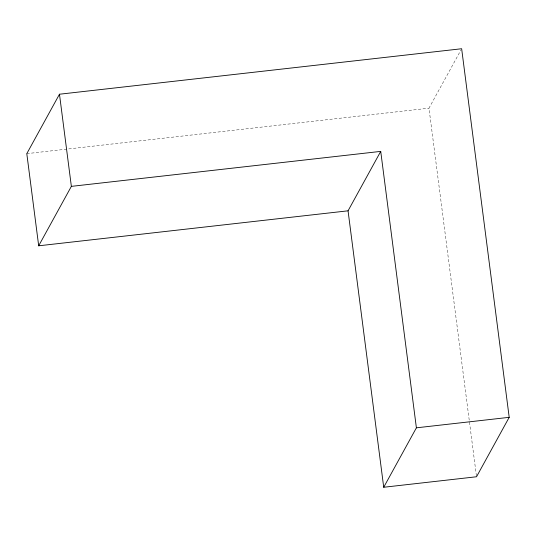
<?xml version="1.0" encoding="UTF-8"?>
<svg xmlns="http://www.w3.org/2000/svg" width="536" height="536" viewBox="0 0 536 536"><rect width="100%" height="100%" fill="white"/><g stroke="black" fill="none" stroke-linecap="round" stroke-linejoin="round"><path stroke-width="0.4" stroke-dasharray="2.68 2.01" d="M476.417 475.928L428.974 108.178L460.846 50.21M26.8 153.651L428.974 108.178"/><path stroke-width="0.8" d="M348.052 210.815L383.716 487.258L476.524 476.759L509.2 417.33L461.65 48.742L59.476 94.222L26.8 153.651L38.686 245.803L348.052 210.815L380.728 151.387L71.362 186.367L38.686 245.803M383.716 487.258L416.392 427.822L380.728 151.387M416.392 427.822L509.2 417.33M59.476 94.222L71.362 186.367"/></g></svg>
